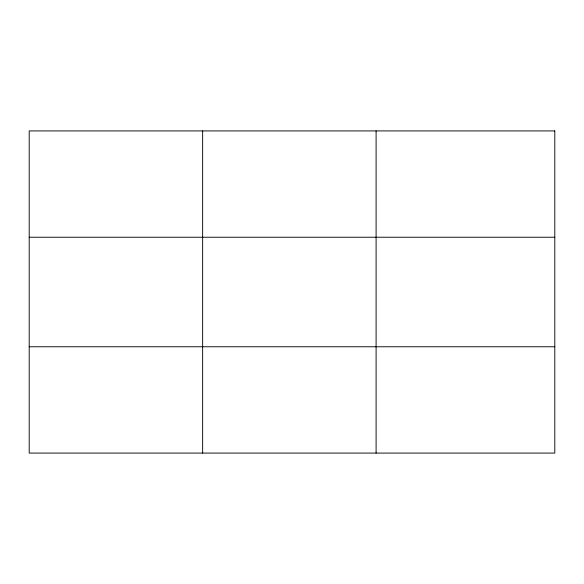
<?xml version="1.0" encoding="UTF-8"?>
<svg xmlns="http://www.w3.org/2000/svg" width="584" height="584" viewBox="0 0 584 584"><rect width="100%" height="100%" fill="white"/><g stroke="black" fill="none" stroke-linecap="round" stroke-linejoin="round"><path stroke-width="0.88" d="M202.648 130.918L202.648 453.082M376.096 130.918L376.096 453.082M29.2 237.235L554.8 237.235M29.2 346.765L554.8 346.765M554.8 130.918L554.8 453.082L29.2 453.082L29.2 130.918L554.8 130.918"/></g></svg>
